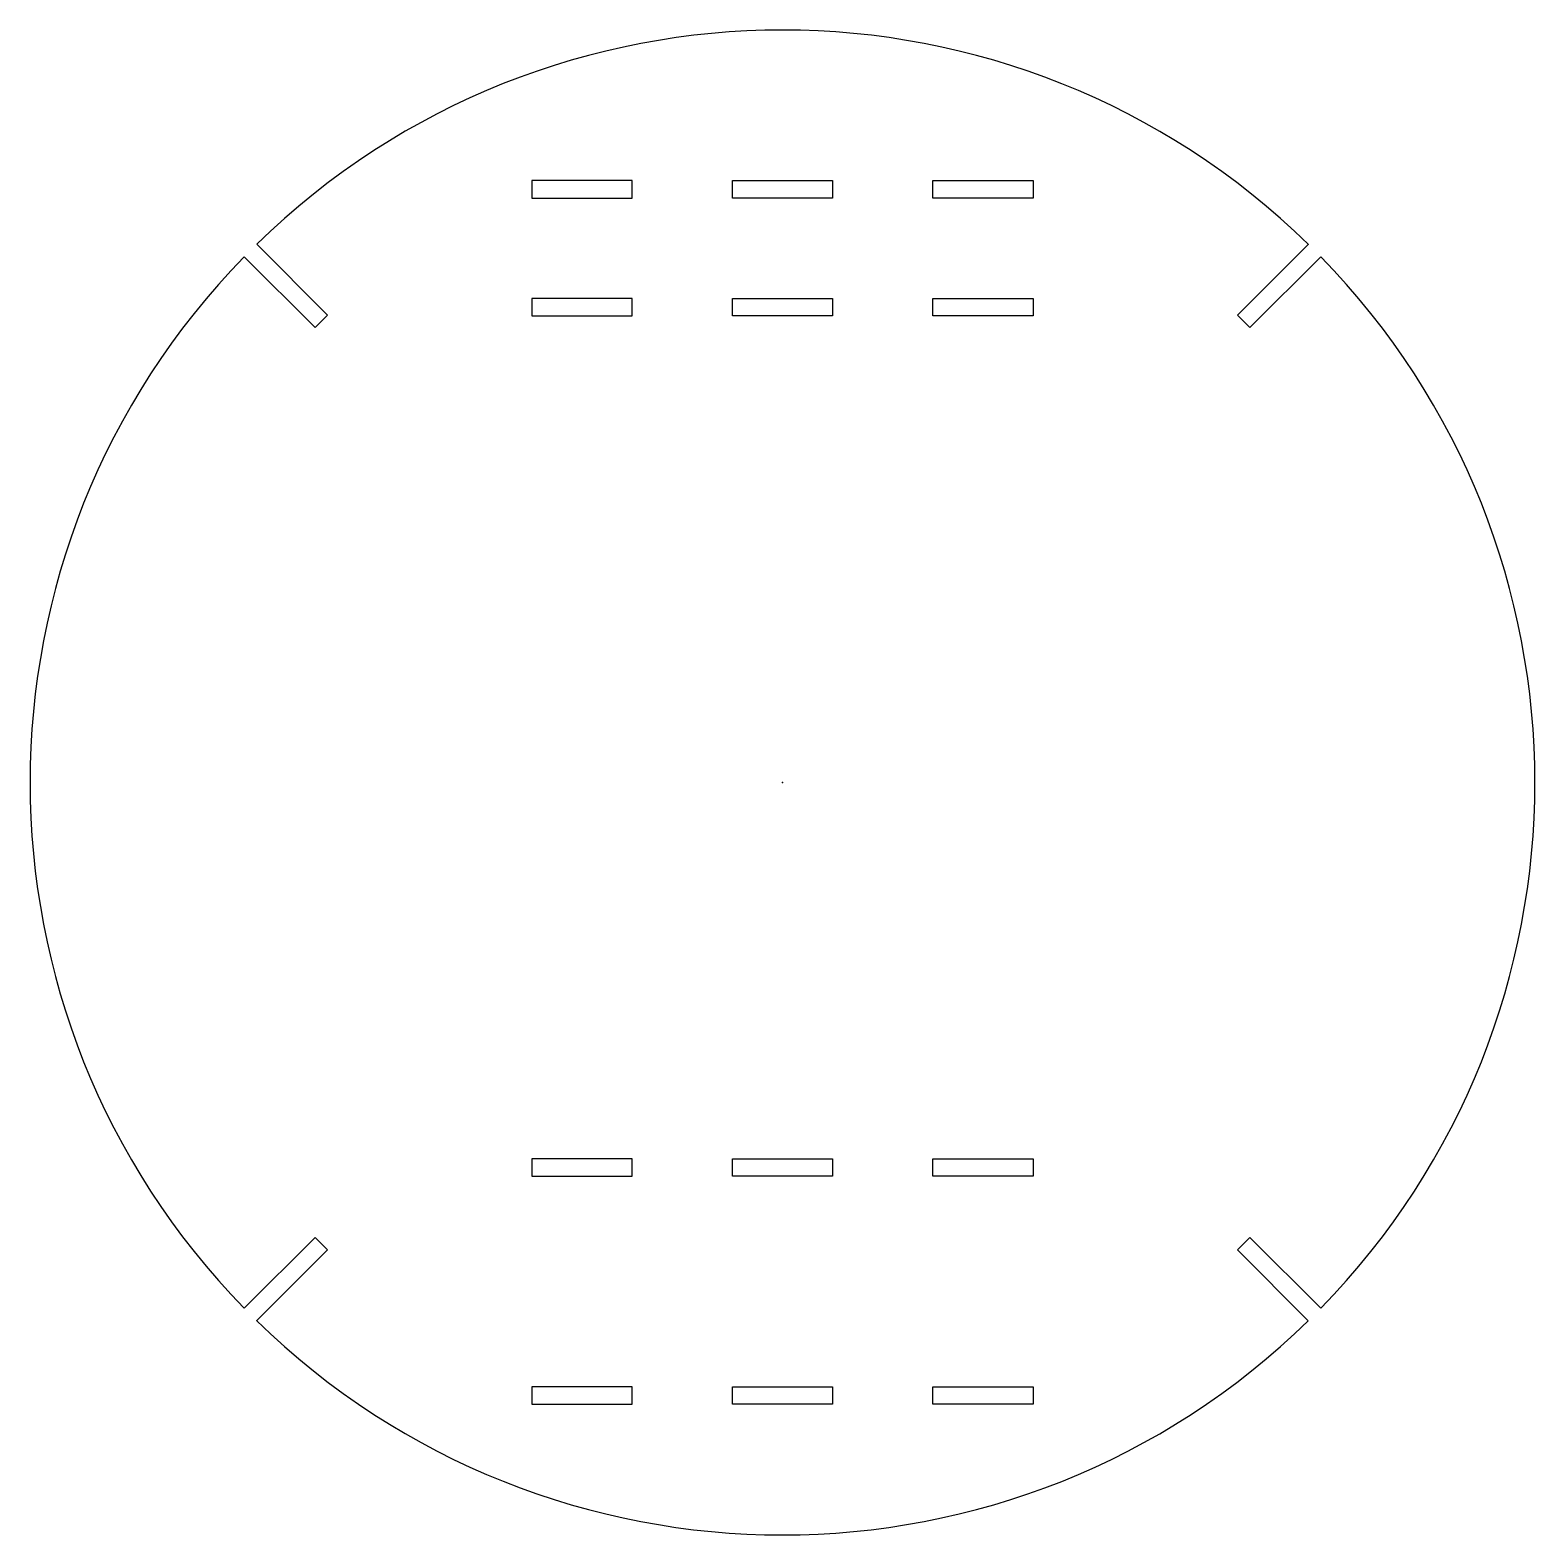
# Model space of a CAD drawing. Header units: millimetres. Extents: x -150 to 150, y -150 to 150.
import ezdxf

# ---------------------------------------------------------------- set-up
doc = ezdxf.new("R2010")
doc.units = ezdxf.units.MM
doc.header["$MEASUREMENT"] = 0
doc.layers.add('ct base v7_Sketch1', color=7, linetype='Continuous')

msp = doc.modelspace()

# ---------------------------------------------------------------- linework, layer by layer
at = {"layer": 'ct base v7_Sketch1'}
for p, q in [((-30, 120), (-50, 120)), ((-50, 120), (-50, 116.52)), ((-30, 116.52), (-30, 120)), ((-10, 120), (10, 120)), ((-10, 116.52), (-10, 120)), ((10, 120), (10, 116.52)), ((30, 116.52), (30, 120)), ((30, 120), (50, 120)), ((50, 120), (50, 116.52)), ((-50, 116.52), (-30, 116.52)), ((10, 116.52), (-10, 116.52)), ((50, 116.52), (30, 116.52)), ((-104.83, 107.3), (-90.69, 93.16)), ((90.7, 93.15), (104.84, 107.29)), ((-93.16, 90.69), (-107.3, 104.83)), ((107.3, 104.83), (93.16, 90.69)), ((-30, 96.52), (-50, 96.52)), ((-50, 96.52), (-50, 93.04)), ((-30, 93.04), (-30, 96.52)), ((-10, 96.52), (10, 96.52)), ((-10, 93.04), (-10, 96.52)), ((10, 96.52), (10, 93.04)), ((30, 93.04), (30, 96.52)), ((30, 96.52), (50, 96.52)), ((50, 96.52), (50, 93.04)), ((-90.69, 93.16), (-93.16, 90.69)), ((-50, 93.04), (-30, 93.04)), ((10, 93.04), (-10, 93.04)), ((50, 93.04), (30, 93.04)), ((93.16, 90.69), (90.7, 93.15)), ((-50, -75), (-50, -78.48)), ((-30, -75), (-50, -75)), ((-30, -78.48), (-30, -75)), ((-10, -75), (10, -75)), ((-10, -78.48), (-10, -75)), ((10, -75), (10, -78.48)), ((30, -75), (50, -75)), ((30, -78.48), (30, -75)), ((50, -75), (50, -78.48)), ((-50, -78.48), (-30, -78.48)), ((10, -78.48), (-10, -78.48)), ((50, -78.48), (30, -78.48)), ((-107.3, -104.83), (-93.16, -90.69)), ((-93.16, -90.69), (-90.7, -93.15)), ((90.69, -93.16), (93.16, -90.69)), ((93.16, -90.69), (107.3, -104.83)), ((-90.7, -93.15), (-104.84, -107.29)), ((104.83, -107.3), (90.69, -93.16)), ((-30, -120.48), (-50, -120.48)), ((-50, -120.48), (-50, -123.96)), ((-30, -123.96), (-30, -120.48)), ((-10, -120.48), (10, -120.48)), ((-10, -123.96), (-10, -120.48)), ((10, -120.48), (10, -123.96)), ((30, -123.96), (30, -120.48)), ((30, -120.48), (50, -120.48)), ((50, -120.48), (50, -123.96)), ((-50, -123.96), (-30, -123.96)), ((10, -123.96), (-10, -123.96)), ((50, -123.96), (30, -123.96))]:
    msp.add_line(p, q, dxfattribs=at)
for start, end in [(45.6608, 134.3315), (135.6685, 224.3315), (315.6685, 44.3315), (225.6608, 314.3315)]:
    msp.add_arc((0, 0), 150, start, end, dxfattribs=at)
msp.add_point((0, 0), dxfattribs=at)

doc.saveas('drawing.dxf')
